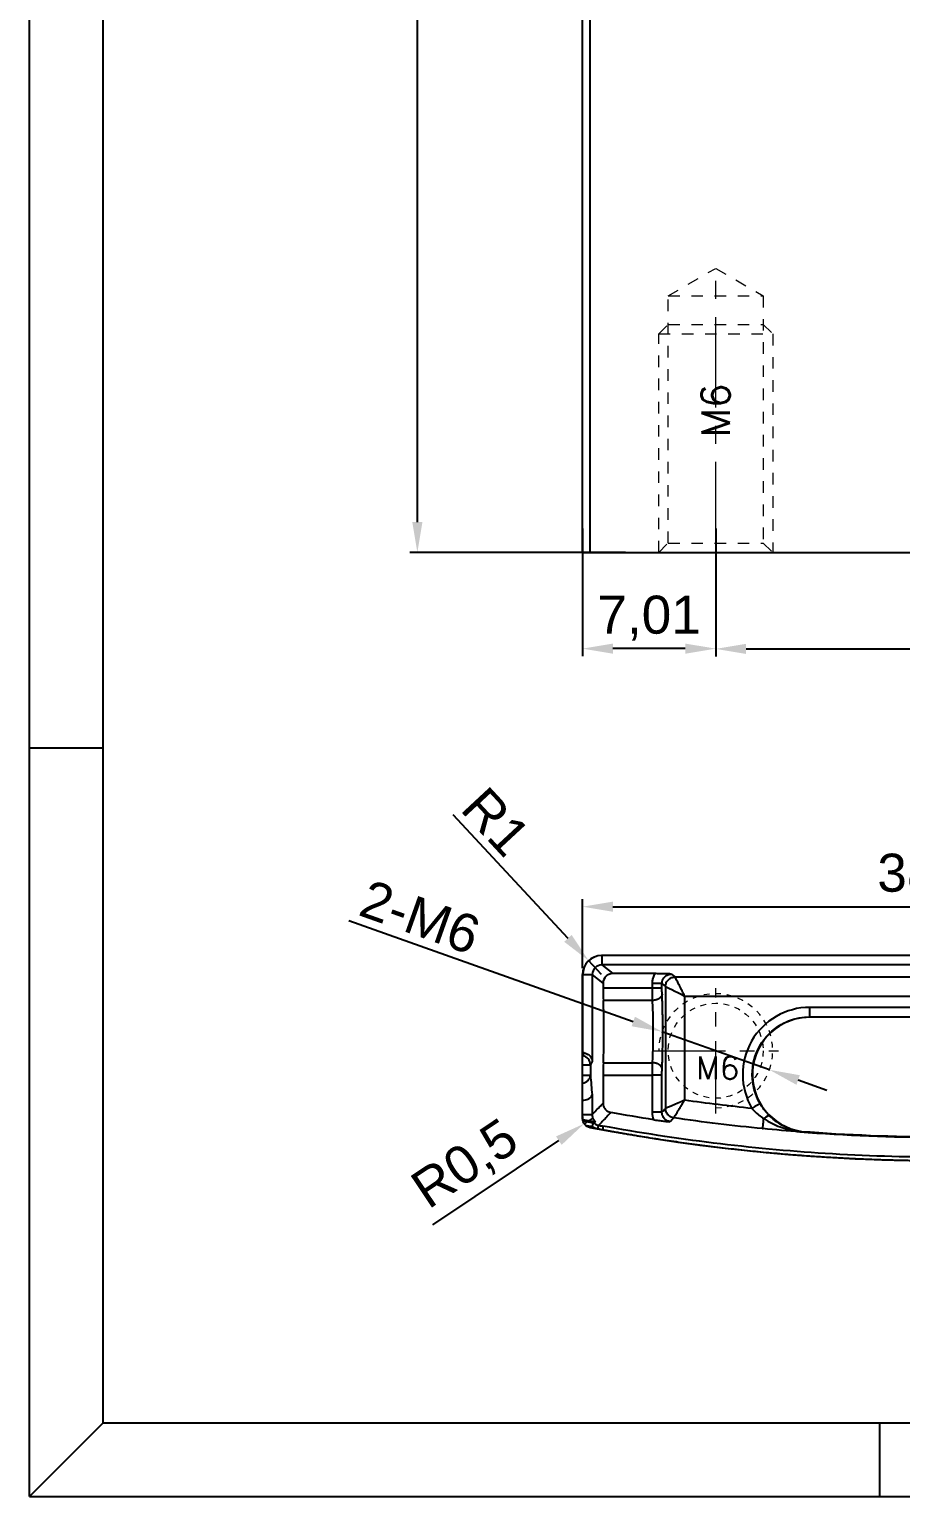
# Model space of a CAD drawing. Header units: millimetres. Extents: x 2535 to 3235, y 1673 to 1831.
# Drawn here: x 2534.8 to 2580.7, y 1673.6 to 1750.8 of the extents above; entities that cross this region are included whole.
import ezdxf
from ezdxf.enums import TextEntityAlignment as Align
from ezdxf.lldxf.tags import DXFTag

# ---------------------------------------------------------------- set-up
doc = ezdxf.new("R2010")
doc.units = ezdxf.units.MM
doc.linetypes.add('CENTER', pattern=[2, 1.25, -0.25, 0.25, -0.25])
doc.linetypes.add('HIDDEN', pattern=[0.2, 0.1, -0.1])
doc.layers.add('253', color=7, linetype='Continuous', true_color=0xffffff)
doc.layers.add('DIM', color=3, linetype='Continuous')
doc.layers.add('图框', color=7, linetype='Continuous')
doc.layers.add('insert', color=85, linetype='Continuous', lineweight=20)
doc.layers.add('screw', color=33, linetype='Continuous', lineweight=13)
doc.styles.get("Standard").update_dxf_attribs({"font": 'arial.ttf'})
doc.styles.add('TXT', font='txt.shx', dxfattribs={"bigfont": 'gbcbig.shx'})
tags = doc.linetypes.add('DASHED', pattern=[25.72, 12.86, -12.86]).pattern_tags.tags
tags[6:7] = [DXFTag(74, 4), DXFTag(75, 0), DXFTag(340, '0'), DXFTag(46, 0.0), DXFTag(50, 0.0), DXFTag(44, 0.0), DXFTag(45, 0.0)]
tags[4:5] = [DXFTag(74, 4), DXFTag(75, 0), DXFTag(340, '0'), DXFTag(46, 0.0), DXFTag(50, 0.0), DXFTag(44, 0.0), DXFTag(45, 0.0)]
doc.dimstyles.new('ISO-25', dxfattribs={"dimtxt": 2.5, "dimasz": 2.5, "dimexe": 1.25, "dimexo": 0.625, "dimtad": 1, "dimtxsty": 'Standard', "dimcen": 2.5, "dimadec": 0, "dimazin": 0, "dimtfac": 1, "dimtmove": 0, "dimatfit": 3, "dimfxl": 0, "dimarcsym": 0})

# ---------------------------------------------------------------- blocks, each defined once
blk = doc.blocks.new('fgfeeffeef')
at = {"layer": '图框'}
for p, q in [((619.65, 1629.05), (619.65, 2046.24)), ((629.92, 1639.33), (629.92, 2035.96)), ((629.92, 1733.35), (619.65, 1733.35)), ((629.92, 1639.33), (619.65, 1629.05)), ((629.92, 1639.33), (1205.35, 1639.33)), ((738.12, 1639.33), (738.12, 1629.05)), ((619.65, 1629.05), (1215.63, 1629.05))]:
    blk.add_line(p, q, dxfattribs=at)
blk = doc.blocks.new('screw_m6_g')
at = {"layer": 'screw', "color": 1, "linetype": 'CENTER', "ltscale": 3.048}
for p, q in [((0, -3.3), (0, 3.3)), ((-3.3, 0), (3.3, 0))]:
    blk.add_line(p, q, dxfattribs=at)
at = {"layer": 'screw', "color": 33, "linetype": 'HIDDEN', "ltscale": 3.048}
blk.add_circle((0, 0), 2.5, dxfattribs=at)
at = {"layer": 'screw', "color": 92, "linetype": 'HIDDEN', "ltscale": 3.048}
blk.add_arc((0, 0), 3, 270, 180, dxfattribs=at)
at = {"layer": 'screw', "color": 6, "style": 'TXT'}
blk.add_text('M6', height=1.2, dxfattribs=at).set_placement((-1.02, -1.5))
blk = doc.blocks.new('*D61')
at = {"layer": 'DEFPOINTS', "color": 0, "transparency": 16777216}
for p in [(2601.952, 1704.67), (2563.942, 1701.031), (2601.952, 1701.075)]:
    blk.add_point(p, dxfattribs=at)
at = {"layer": 'DIM', "color": 0, "lineweight": -2, "transparency": 16777216}
for p, q in [((2563.942, 1701.43), (2563.942, 1705.07)), ((2601.952, 1701.474), (2601.952, 1705.07)), ((2565.542, 1704.67), (2600.352, 1704.67))]:
    blk.add_line(p, q, dxfattribs=at)
at = {"layer": 'DIM', "color": 0, "transparency": 16777216}
for points in [[(2565.542, 1704.937), (2565.542, 1704.404), (2563.942, 1704.67)], [(2600.352, 1704.937), (2600.352, 1704.404), (2601.952, 1704.67)]]:
    blk.add_solid(points, dxfattribs=at)
at = {"layer": 'DIM', "color": 0, "transparency": 16777216, "insert": (2582.947, 1706.272), "char_height": 2, "attachment_point": 5}
blk.add_mtext('38,01', dxfattribs=at)
blk = doc.blocks.new('*D62')
at = {"layer": 'DEFPOINTS', "color": 0, "transparency": 16777216}
for p in [(2563.942, 1724.958), (2570.948, 1724.958), (2563.942, 1718.243)]:
    blk.add_point(p, dxfattribs=at)
at = {"layer": 'DIM', "color": 0, "lineweight": -2, "transparency": 16777216}
for p, q in [((2563.942, 1724.558), (2563.942, 1717.843)), ((2570.948, 1724.558), (2570.948, 1717.843)), ((2569.348, 1718.243), (2565.542, 1718.243))]:
    blk.add_line(p, q, dxfattribs=at)
at = {"layer": 'DIM', "color": 0, "transparency": 16777216}
for points in [[(2565.542, 1718.509), (2565.542, 1717.976), (2563.942, 1718.243)], [(2569.348, 1718.509), (2569.348, 1717.976), (2570.948, 1718.243)]]:
    blk.add_solid(points, dxfattribs=at)
at = {"layer": 'DIM', "color": 0, "transparency": 16777216, "insert": (2567.445, 1719.844), "char_height": 2, "attachment_point": 5}
blk.add_mtext('7,01', dxfattribs=at)
blk = doc.blocks.new('*D63')
at = {"layer": 'DEFPOINTS', "color": 0, "transparency": 16777216}
for p in [(2570.948, 1724.958), (2594.947, 1724.958), (2594.947, 1718.23)]:
    blk.add_point(p, dxfattribs=at)
at = {"layer": 'DIM', "color": 0, "lineweight": -2, "transparency": 16777216}
for p, q in [((2570.948, 1724.558), (2570.948, 1717.83)), ((2594.947, 1724.558), (2594.947, 1717.83)), ((2572.548, 1718.23), (2593.347, 1718.23))]:
    blk.add_line(p, q, dxfattribs=at)
at = {"layer": 'DIM', "color": 0, "transparency": 16777216}
for points in [[(2572.548, 1718.497), (2572.548, 1717.964), (2570.948, 1718.23)], [(2593.347, 1718.497), (2593.347, 1717.964), (2594.947, 1718.23)]]:
    blk.add_solid(points, dxfattribs=at)
at = {"layer": 'DIM', "color": 0, "transparency": 16777216, "insert": (2582.948, 1719.634), "char_height": 2, "attachment_point": 5}
blk.add_mtext('24', dxfattribs=at)
blk = doc.blocks.new('*D66')
at = {"layer": 'DEFPOINTS', "color": 0, "transparency": 16777216}
for p in [(2568.121, 1698.096), (2573.776, 1696.09)]:
    blk.add_point(p, dxfattribs=at)
at = {"layer": 'DIM', "color": 0, "lineweight": -2, "transparency": 16777216}
for p, q in [((2551.646, 1703.941), (2566.613, 1698.631)), ((2573.776, 1696.09), (2568.121, 1698.096)), ((2575.284, 1695.555), (2576.792, 1695.02))]:
    blk.add_line(p, q, dxfattribs=at)
at = {"layer": 'DIM', "color": 0, "transparency": 16777216}
for points in [[(2566.702, 1698.882), (2566.524, 1698.38), (2568.121, 1698.096)], [(2575.373, 1695.806), (2575.194, 1695.303), (2573.776, 1696.09)]]:
    blk.add_solid(points, dxfattribs=at)
at = {"layer": 'DIM', "color": 0, "transparency": 16777216, "insert": (2555.399, 1704.117), "char_height": 2, "attachment_point": 5, "rotation": 340.46654}
blk.add_mtext('2-M6', dxfattribs=at)
blk = doc.blocks.new('*D37')
at = {"layer": 'DEFPOINTS', "color": 0, "transparency": 16777216}
for p in [(2564.442, 1693.532), (2564.027, 1693.254)]:
    blk.add_point(p, dxfattribs=at)
at = {"layer": 'DIM', "color": 0, "lineweight": -2, "transparency": 16777216}
for p, q in [((2564.442, 1693.532), (2564.027, 1693.254)), ((2556.072, 1687.933), (2562.697, 1692.364))]:
    blk.add_line(p, q, dxfattribs=at)
at = {"layer": 'DIM', "color": 0, "transparency": 16777216}
blk.add_solid([(2562.548, 1692.586), (2562.845, 1692.143), (2564.027, 1693.254)], dxfattribs=at)
at = {"layer": 'DIM', "color": 0, "transparency": 16777216, "insert": (2557.829, 1691.035), "char_height": 2, "attachment_point": 5, "rotation": 33.77969}
blk.add_mtext('R0,5', dxfattribs=at)
blk = doc.blocks.new('*D40')
at = {"layer": 'DEFPOINTS', "color": 0, "transparency": 16777216}
for p in [(2555.253, 1818.203), (2572.884, 1818.203), (2566.601, 1723.299)]:
    blk.add_point(p, dxfattribs=at)
at = {"layer": 'DIM', "color": 0, "lineweight": -2, "transparency": 16777216}
for p, q in [((2572.484, 1818.203), (2554.853, 1818.203)), ((2555.253, 1724.899), (2555.253, 1816.603)), ((2566.201, 1723.299), (2554.853, 1723.299))]:
    blk.add_line(p, q, dxfattribs=at)
at = {"layer": 'DIM', "color": 0, "transparency": 16777216}
for points in [[(2554.986, 1816.603), (2555.52, 1816.603), (2555.253, 1818.203)], [(2554.986, 1724.899), (2555.52, 1724.899), (2555.253, 1723.299)]]:
    blk.add_solid(points, dxfattribs=at)
at = {"layer": 'DIM', "color": 0, "transparency": 16777216, "insert": (2553.651, 1770.751), "char_height": 2, "attachment_point": 5, "rotation": 90}
blk.add_mtext('94,9', dxfattribs=at)
blk = doc.blocks.new('*D48')
at = {"layer": 'DEFPOINTS', "color": 0, "transparency": 16777216}
for p in [(2564.262, 1701.834), (2564.942, 1701.101)]:
    blk.add_point(p, dxfattribs=at)
at = {"layer": 'DIM', "color": 0, "lineweight": -2, "transparency": 16777216}
for p, q in [((2557.127, 1709.518), (2563.173, 1703.006)), ((2564.942, 1701.101), (2564.262, 1701.834))]:
    blk.add_line(p, q, dxfattribs=at)
at = {"layer": 'DIM', "color": 0, "transparency": 16777216}
blk.add_solid([(2563.368, 1703.188), (2562.978, 1702.825), (2564.262, 1701.834)], dxfattribs=at)
at = {"layer": 'DIM', "color": 0, "transparency": 16777216, "insert": (2559.394, 1709.14), "char_height": 2, "attachment_point": 5, "rotation": 312.87812}
blk.add_mtext('R1', dxfattribs=at)

msp = doc.modelspace()

# ---------------------------------------------------------------- linework, layer by layer
at = {"layer": '253', "color": 7, "linetype": 'Continuous'}
for p, q in [((2563.942, 1723.299), (2563.942, 1800.299)), ((2564.349, 1723.299), (2564.349, 1799.293)), ((2563.942, 1723.299), (2564.349, 1723.299)), ((2564.349, 1723.299), (2601.546, 1723.299)), ((2564.958, 1702.101), (2564.958, 1701.604)), ((2563.955, 1696.991), (2563.953, 1701.096)), ((2565.026, 1700.645), (2564.455, 1701.101)), ((2564.455, 1701.101), (2564.458, 1696.526)), ((2600.936, 1701.604), (2564.958, 1701.604)), ((2564.958, 1701.604), (2565.528, 1701.148)), ((2567.766, 1701.148), (2565.528, 1701.148)), ((2565.026, 1700.645), (2565.026, 1700.39)), ((2567.619, 1700.39), (2565.026, 1700.39)), ((2568.121, 1700.625), (2567.619, 1700.625)), ((2567.619, 1700.39), (2567.619, 1700.625)), ((2568.121, 1700.625), (2568.31, 1700.474)), ((2568.121, 1700.39), (2568.121, 1700.625)), ((2568.31, 1700.474), (2568.31, 1694.058)), ((2569.315, 1699.972), (2569.315, 1694.493)), ((2569.315, 1699.972), (2596.579, 1699.972)), ((2589.989, 1699.376), (2575.905, 1699.376)), ((2575.905, 1698.873), (2575.905, 1699.376)), ((2575.905, 1698.873), (2589.989, 1698.873)), ((2575.905, 1698.873), (2575.905, 1698.862)), ((2589.989, 1698.862), (2575.905, 1698.862)), ((2563.942, 1696.79), (2563.952, 1696.839)), ((2565.038, 1696.46), (2567.625, 1696.46)), ((2563.942, 1696.348), (2564.355, 1696.348)), ((2563.942, 1695.803), (2564.355, 1695.803)), ((2564.355, 1696.348), (2564.355, 1695.803)), ((2565.026, 1695.809), (2565.026, 1694.336)), ((2565.026, 1695.809), (2567.619, 1695.809)), ((2568.121, 1695.809), (2567.619, 1695.809)), ((2567.619, 1693.857), (2567.619, 1695.809)), ((2568.121, 1693.857), (2568.121, 1695.809)), ((2564.444, 1694.778), (2564.444, 1693.735)), ((2563.942, 1693.735), (2564.444, 1693.735)), ((2564.75, 1692.974), (2564.787, 1693.171))]:
    msp.add_line(p, q, dxfattribs=at)
at = {"layer": '253', "color": 6, "linetype": 'Continuous'}
for p, q in [((2600.952, 1702.101), (2564.942, 1702.101)), ((2563.942, 1693.532), (2563.942, 1701.101))]:
    msp.add_line(p, q, dxfattribs=at)
msp.add_arc((2564.942, 1701.101), 1, 90, 180, dxfattribs=at)
at = {"layer": '253', "color": 7, "linetype": 'Continuous'}
for centre, radius, start, end in [((2575.905, 1695.841), 3.535, 90, 210.31348), ((2575.905, 1695.841), 3.021, 90, 261.50662), ((2582.947, 1790.655), 99.081, 258.95021, 259.29009), ((2582.947, 1790.655), 99.282, 259.04876, 259.25914), ((2582.947, 1790.655), 98.088, 265.6217, 274.11703)]:
    msp.add_arc(centre, radius, start, end, dxfattribs=at)
at = {"layer": '253', "color": 7, "linetype": 'Continuous', "extrusion": (0, 0, -1)}
for centre, radius, start, end in [((-2575.905, 1695.841), 3.032, 329.68642, 90), ((-2582.947, 1790.655), 99.038, 281.03898, 281.06)]:
    msp.add_arc(centre, radius, start, end, dxfattribs=at)
at = {"layer": '253', "color": 6, "linetype": 'Continuous', "extrusion": (0, 0, -1)}
for centre, radius, start, end in [((-2564.442, 1693.532), 0.5, 280.7874, 0), ((-2582.947, 1790.655), 99.37, 259.2126, 280.7874)]:
    msp.add_arc(centre, radius, start, end, dxfattribs=at)
at = {"layer": '253', "color": 7, "linetype": 'Continuous'}
for centre, major_axis, ratio, start_param, end_param in [((2564.961, 1701.094), (-0.721, 0.706), 0.997263, 5.488881, 7.057485), ((2563.953, 1701.101), (0.503, 0), 0.010472, 4.712383, 6.23082), ((2564.961, 1701.099), (-0.372, 0.344), 0.992357, 5.459854, 7.028458), ((2565.529, 1700.644), (-0.394, 0.315), 0.997756, 5.388039, 6.956643), ((2565.078, 1700.39), (0, 1.006), 0.052411, 1.570796, 2.273964), ((2564.937, 1698.1), (0, 2.536), 0.052411, 4.009221, 5.415557), ((2563.852, 1696.348), (0.435, -0.252), 0.994584, 0.527746, 1.894451), ((2565.078, 1695.809), (0, 1.006), 0.052411, 0.867628, 1.570796), ((2563.852, 1695.803), (0.501, 0.044), 0.856823, 4.816956, 6.181502)]:
    msp.add_ellipse(centre, major_axis=major_axis, ratio=ratio, start_param=start_param, end_param=end_param, dxfattribs=at)
for points in [[(2567.619, 1700.625), (2567.619, 1700.649), (2567.621, 1700.697), (2567.629, 1700.775), (2567.645, 1700.858), (2567.671, 1700.948), (2567.709, 1701.045), (2567.744, 1701.113), (2567.766, 1701.148)], [(2568.624, 1701.127), (2568.687, 1701.077), (2568.75, 1701.027), (2568.812, 1700.977)], [(2568.31, 1700.474), (2568.339, 1700.46), (2568.836, 1700.211), (2569.315, 1699.972)], [(2568.812, 1700.977), (2578.235, 1700.977), (2587.659, 1700.977), (2597.082, 1700.977)], [(2567.625, 1699.739), (2566.763, 1699.739), (2565.901, 1699.739), (2565.038, 1699.739)], [(2563.955, 1696.991), (2563.951, 1696.992), (2563.947, 1696.993), (2563.942, 1696.994)], [(2563.942, 1696.841), (2563.945, 1696.84), (2563.949, 1696.84), (2563.952, 1696.839)], [(2564.031, 1696.976), (2564.006, 1696.981), (2563.981, 1696.986), (2563.955, 1696.991)], [(2564.355, 1695.803), (2564.385, 1695.462), (2564.415, 1695.12), (2564.444, 1694.778)], [(2568.121, 1695.809), (2568.121, 1695.831), (2568.122, 1695.874), (2568.122, 1695.938), (2568.123, 1696.003), (2568.125, 1696.069), (2568.127, 1696.113), (2568.128, 1696.135)], [(2568.31, 1694.058), (2568.247, 1693.991), (2568.184, 1693.924), (2568.121, 1693.857)], [(2569.315, 1694.493), (2568.83, 1694.283), (2568.338, 1694.07), (2568.31, 1694.058)], [(2572.853, 1694.057), (2571.671, 1694.181), (2570.491, 1694.326), (2569.315, 1694.493)], [(2573.288, 1694.311), (2573.284, 1694.309), (2573.079, 1694.188), (2572.853, 1694.057)], [(2563.984, 1693.449), (2563.956, 1693.541), (2563.942, 1693.639), (2563.942, 1693.735)], [(2564.534, 1693.3), (2564.534, 1693.3), (2564.534, 1693.3), (2564.534, 1693.299)], [(2567.701, 1693.461), (2566.946, 1693.579), (2566.191, 1693.706), (2565.439, 1693.842)], [(2567.701, 1693.46), (2567.756, 1693.451), (2567.811, 1693.443), (2567.867, 1693.434)], [(2568.74, 1693.563), (2568.677, 1693.496), (2568.613, 1693.429), (2568.55, 1693.361)], [(2573.425, 1692.995), (2571.859, 1693.147), (2570.297, 1693.336), (2568.74, 1693.563)], [(2573.802, 1693.653), (2573.756, 1693.694), (2573.622, 1693.64), (2573.477, 1693.523)], [(2565.005, 1692.927), (2564.92, 1692.942), (2564.835, 1692.958), (2564.75, 1692.974)], [(2564.787, 1693.171), (2564.859, 1693.158), (2564.932, 1693.144), (2565.005, 1693.131)], [(2575.386, 1692.824), (2574.732, 1692.875), (2574.078, 1692.931), (2573.425, 1692.995)], [(2575.368, 1692.83), (2580.204, 1692.456), (2585.063, 1692.44), (2589.901, 1692.784)], [(2575.459, 1692.853), (2575.458, 1692.843), (2575.457, 1692.834), (2575.456, 1692.824)]]:
    msp.add_open_spline(points, degree=3, dxfattribs=at)
for points, degree, knots in [([(2568.624, 1701.127), (2568.591, 1701.129), (2568.524, 1701.131), (2568.391, 1701.137), (2568.22, 1701.142), (2567.998, 1701.147), (2567.841, 1701.147), (2567.766, 1701.148)], 3, [0, 0, 0, 0, 0.14132, 0.276998, 0.536298, 0.776331, 1, 1, 1, 1]), ([(2568.121, 1700.625), (2568.121, 1700.628), (2568.122, 1700.646), (2568.124, 1700.679), (2568.131, 1700.727), (2568.144, 1700.779), (2568.165, 1700.835), (2568.198, 1700.895), (2568.243, 1700.958), (2568.306, 1701.019), (2568.388, 1701.073), (2568.489, 1701.114), (2568.571, 1701.127), (2568.618, 1701.127), (2568.624, 1701.127)], 3, [0, 0, 0, 0, 0.011158, 0.066383, 0.1268, 0.194104, 0.269946, 0.355839, 0.453198, 0.563346, 0.687298, 0.825122, 0.974172, 1, 1, 1, 1]), ([(2567.625, 1699.739), (2567.624, 1699.839), (2567.62, 1700.035), (2567.619, 1700.273), (2567.619, 1700.39)], 3, [0, 0, 0, 0, 0.510816, 1, 1, 1, 1]), ([(2568.128, 1700.064), (2568.128, 1700.066), (2568.127, 1700.088), (2568.125, 1700.135), (2568.123, 1700.214), (2568.122, 1700.3), (2568.121, 1700.361), (2568.121, 1700.39)], 3, [0, 0, 0, 0, 0.020031, 0.242957, 0.485389, 0.755334, 1, 1, 1, 1]), ([(2568.31, 1700.474), (2568.318, 1700.54), (2568.333, 1700.672), (2568.449, 1700.838), (2568.615, 1700.954), (2568.746, 1700.969), (2568.812, 1700.977)], 3, [0, 0, 0, 0, 0.250008, 0.499995, 0.749984, 1, 1, 1, 1]), ([(2569.315, 1699.972), (2569.276, 1700.05), (2569.206, 1700.189), (2569.115, 1700.372), (2569.042, 1700.517), (2568.978, 1700.645), (2568.919, 1700.764), (2568.866, 1700.869), (2568.825, 1700.952), (2568.817, 1700.968), (2568.812, 1700.977)], 3, [0, 0, 0, 0, 0.160735, 0.285366, 0.390951, 0.492106, 0.601451, 0.722484, 0.855522, 1, 1, 1, 1]), ([(2567.625, 1696.46), (2567.631, 1696.58), (2567.642, 1696.817), (2567.658, 1697.358), (2567.665, 1698.002), (2567.66, 1698.689), (2567.648, 1699.256), (2567.633, 1699.576), (2567.625, 1699.739)], 3, [0, 0, 0, 0, 0.127316, 0.250255, 0.499753, 0.666511, 0.830098, 1, 1, 1, 1]), ([(2568.128, 1696.135), (2568.131, 1696.205), (2568.137, 1696.345), (2568.144, 1696.571), (2568.151, 1696.807), (2568.158, 1697.136), (2568.164, 1697.568), (2568.166, 1698.103), (2568.164, 1698.549), (2568.16, 1698.897), (2568.156, 1699.151), (2568.151, 1699.397), (2568.144, 1699.631), (2568.137, 1699.856), (2568.131, 1699.995), (2568.128, 1700.064)], 3, [0, 0, 0, 0, 0.063513, 0.125967, 0.188071, 0.250439, 0.375735, 0.50075, 0.625733, 0.688428, 0.750988, 0.813159, 0.874954, 0.936996, 1, 1, 1, 1]), ([(2563.952, 1696.839), (2563.969, 1696.869), (2563.987, 1696.899), (2564.008, 1696.937), (2564.013, 1696.944), (2564.021, 1696.959), (2564.026, 1696.967), (2564.031, 1696.976), (2564.031, 1696.976), (2564.031, 1696.976)], 3, [0, 0, 0, 0, 0.659856, 0.659856, 0.817643, 0.817643, 0.996222, 0.996222, 1, 1, 1, 1]), ([(2564.031, 1696.976), (2564.082, 1696.967), (2564.13, 1696.95), (2564.216, 1696.909), (2564.254, 1696.883), (2564.336, 1696.814), (2564.375, 1696.765), (2564.435, 1696.656), (2564.454, 1696.592), (2564.458, 1696.528), (2564.458, 1696.527), (2564.458, 1696.526)], 3, [0, 0, 0, 0, 0.18742, 0.18742, 0.372661, 0.372661, 0.656265, 0.656265, 0.994598, 0.994598, 1, 1, 1, 1]), ([(2564.458, 1696.526), (2564.456, 1696.523), (2564.454, 1696.52), (2564.441, 1696.498), (2564.431, 1696.479), (2564.409, 1696.442), (2564.398, 1696.423), (2564.376, 1696.386), (2564.366, 1696.367), (2564.355, 1696.348)], 3, [0, 0, 0, 0, 0.055387, 0.055387, 0.370258, 0.370258, 0.685129, 0.685129, 1, 1, 1, 1]), ([(2567.619, 1695.809), (2567.619, 1695.926), (2567.62, 1696.164), (2567.624, 1696.36), (2567.625, 1696.46)], 3, [0, 0, 0, 0, 0.489327, 1, 1, 1, 1]), ([(2563.942, 1694.494), (2563.994, 1694.495), (2564.046, 1694.501), (2564.142, 1694.521), (2564.188, 1694.536), (2564.27, 1694.57), (2564.307, 1694.591), (2564.372, 1694.64), (2564.399, 1694.669), (2564.432, 1694.724), (2564.441, 1694.75), (2564.444, 1694.777), (2564.444, 1694.778), (2564.444, 1694.778)], 3, [0, 0, 0, 0, 0.188869, 0.188869, 0.376963, 0.376963, 0.576281, 0.576281, 0.80144, 0.80144, 0.994089, 0.994089, 1, 1, 1, 1]), ([(2564.444, 1693.735), (2564.498, 1693.79), (2564.551, 1693.846), (2564.681, 1693.98), (2564.757, 1694.058), (2564.898, 1694.203), (2564.962, 1694.27), (2565.026, 1694.336)], 3, [0, 0, 0, 0, 0.27617, 0.27617, 0.669485, 0.669485, 1, 1, 1, 1]), ([(2565.026, 1694.336), (2565.026, 1694.28), (2565.035, 1694.223), (2565.073, 1694.117), (2565.101, 1694.066), (2565.171, 1693.978), (2565.214, 1693.94), (2565.309, 1693.88), (2565.363, 1693.858), (2565.425, 1693.844), (2565.432, 1693.843), (2565.439, 1693.842)], 3, [0, 0, 0, 0, 0.242668, 0.242668, 0.485366, 0.485366, 0.727665, 0.727665, 0.969771, 0.969771, 1, 1, 1, 1]), ([(2568.74, 1693.561), (2568.682, 1693.576), (2568.566, 1693.606), (2568.426, 1693.724), (2568.329, 1693.879), (2568.317, 1693.998), (2568.31, 1694.058)], 3, [0, 0, 0, 0, 0.250029, 0.500046, 0.750061, 1, 1, 1, 1]), ([(2568.74, 1693.561), (2568.744, 1693.568), (2568.753, 1693.582), (2568.79, 1693.643), (2568.845, 1693.731), (2568.904, 1693.826), (2568.95, 1693.901), (2568.979, 1693.947), (2569.009, 1693.996), (2569.048, 1694.06), (2569.115, 1694.168), (2569.204, 1694.312), (2569.277, 1694.432), (2569.315, 1694.493)], 3, [0, 0, 0, 0, 0.116777, 0.238089, 0.360216, 0.480546, 0.541899, 0.573287, 0.605053, 0.669367, 0.734559, 0.865291, 1, 1, 1, 1]), ([(2572.853, 1694.057), (2572.895, 1694.01), (2572.938, 1693.965), (2573.135, 1693.772), (2573.303, 1693.639), (2573.477, 1693.523)], 3, [0, 0, 0, 0, 0.223369, 0.223369, 1, 1, 1, 1]), ([(2573.802, 1693.653), (2573.655, 1693.796), (2573.515, 1693.962), (2573.356, 1694.198), (2573.321, 1694.254), (2573.288, 1694.311)], 3, [0, 0, 0, 0, 0.77134, 0.77134, 1, 1, 1, 1]), ([(2564.621, 1693.352), (2564.618, 1693.35), (2564.609, 1693.35), (2564.576, 1693.353), (2564.547, 1693.356), (2564.461, 1693.367), (2564.397, 1693.377), (2564.257, 1693.399), (2564.178, 1693.413), (2564.06, 1693.434), (2564.022, 1693.442), (2563.984, 1693.449)], 3, [0, 0, 0, 0, 0.117288, 0.117288, 0.288074, 0.288074, 0.572382, 0.572382, 0.864374, 0.864374, 1, 1, 1, 1]), ([(2564.444, 1693.735), (2564.444, 1693.679), (2564.454, 1693.622), (2564.491, 1693.515), (2564.519, 1693.464), (2564.574, 1693.395), (2564.596, 1693.372), (2564.621, 1693.352)], 3, [0, 0, 0, 0, 0.391002, 0.391002, 0.781202, 0.781202, 1, 1, 1, 1]), ([(2564.444, 1693.112), (2564.445, 1693.114), (2564.445, 1693.115), (2564.45, 1693.126), (2564.455, 1693.135), (2564.469, 1693.166), (2564.478, 1693.186), (2564.496, 1693.222), (2564.504, 1693.239), (2564.517, 1693.266), (2564.523, 1693.277), (2564.531, 1693.293), (2564.533, 1693.298), (2564.534, 1693.299)], 3, [0, 0, 0, 0, 0.013723, 0.013723, 0.116305, 0.116305, 0.345579, 0.345579, 0.566855, 0.566855, 0.783267, 0.783267, 1, 1, 1, 1]), ([(2564.534, 1693.3), (2564.552, 1693.311), (2564.571, 1693.322), (2564.599, 1693.339), (2564.61, 1693.345), (2564.621, 1693.352)], 3, [0, 0, 0, 0, 0.636646, 0.636646, 1, 1, 1, 1]), ([(2564.534, 1693.299), (2564.562, 1693.273), (2564.594, 1693.249), (2564.67, 1693.206), (2564.716, 1693.188), (2564.77, 1693.175), (2564.779, 1693.173), (2564.787, 1693.171)], 3, [0, 0, 0, 0, 0.409615, 0.409615, 0.914313, 0.914313, 1, 1, 1, 1]), ([(2565.439, 1693.842), (2565.421, 1693.824), (2565.403, 1693.806), (2565.315, 1693.715), (2565.245, 1693.642), (2565.045, 1693.437), (2564.916, 1693.304), (2564.787, 1693.171)], 3, [0, 0, 0, 0, 0.080988, 0.080988, 0.404938, 0.404938, 1, 1, 1, 1]), ([(2567.701, 1693.461), (2567.697, 1693.468), (2567.694, 1693.478), (2567.686, 1693.496), (2567.673, 1693.532), (2567.65, 1693.605), (2567.629, 1693.705), (2567.622, 1693.781), (2567.62, 1693.819), (2567.619, 1693.838), (2567.619, 1693.845), (2567.619, 1693.848), (2567.619, 1693.857)], 2, [0, 0, 0, 0.03125, 0.0625, 0.125, 0.25, 0.5, 0.75, 0.875, 0.9375, 0.96875, 0.96875, 1, 1, 1]), ([(2567.867, 1693.434), (2567.96, 1693.422), (2568.135, 1693.4), (2568.318, 1693.381), (2568.45, 1693.369), (2568.516, 1693.363), (2568.55, 1693.36)], 3, [0, 0, 0, 0, 0.356111, 0.666242, 0.829444, 1, 1, 1, 1]), ([(2568.55, 1693.36), (2568.532, 1693.363), (2568.489, 1693.371), (2568.421, 1693.394), (2568.344, 1693.435), (2568.269, 1693.495), (2568.201, 1693.577), (2568.15, 1693.676), (2568.125, 1693.773), (2568.121, 1693.834), (2568.121, 1693.857)], 3, [0, 0, 0, 0, 0.074637, 0.182041, 0.302533, 0.437227, 0.585267, 0.742412, 0.903494, 1, 1, 1, 1]), ([(2573.477, 1693.523), (2573.748, 1693.343), (2574.039, 1693.2), (2574.626, 1692.982), (2574.927, 1692.903), (2575.277, 1692.844), (2575.322, 1692.837), (2575.368, 1692.83)], 3, [0, 0, 0, 0, 0.468257, 0.468257, 0.931337, 0.931337, 1, 1, 1, 1]), ([(2575.456, 1692.824), (2575.401, 1692.833), (2575.347, 1692.843), (2575.03, 1692.911), (2574.773, 1693.002), (2574.274, 1693.262), (2574.027, 1693.435), (2573.802, 1693.653)], 3, [0, 0, 0, 0, 0.090418, 0.090418, 0.540015, 0.540015, 1, 1, 1, 1]), ([(2564.75, 1692.974), (2564.673, 1692.988), (2564.597, 1693.016), (2564.499, 1693.072), (2564.471, 1693.091), (2564.444, 1693.112)], 3, [0, 0, 0, 0, 0.701651, 0.701651, 1, 1, 1, 1]), ([(2565.005, 1693.131), (2565.005, 1693.129), (2565.005, 1693.124), (2565.005, 1693.107), (2565.005, 1693.094), (2565.005, 1693.064), (2565.005, 1693.046), (2565.005, 1693.006), (2565.005, 1692.984), (2565.005, 1692.95), (2565.005, 1692.938), (2565.005, 1692.927)], 3, [0, 0, 0, 0, 0.219582, 0.219582, 0.439044, 0.439044, 0.660351, 0.660351, 0.885263, 0.885263, 1, 1, 1, 1]), ([(2600.768, 1693.109), (2596.932, 1692.407), (2588.922, 1691.427), (2576.914, 1691.429), (2568.872, 1692.419), (2565.005, 1693.131)], 3, [0, 0, 0, 0, 0.325414, 0.671851, 1, 1, 1, 1]), ([(2600.768, 1692.904), (2598.736, 1692.534), (2594.425, 1691.93), (2589.855, 1691.506), (2586.404, 1691.347), (2584.1, 1691.294), (2581.794, 1691.294), (2579.49, 1691.347), (2576.04, 1691.506), (2571.469, 1691.93), (2567.097, 1692.542), (2565.005, 1692.927)], 2, [0, 0, 0, 0.114515, 0.242441, 0.370366, 0.434329, 0.498292, 0.562254, 0.626217, 0.754143, 0.882068, 1, 1, 1]), ([(2575.368, 1692.83), (2575.38, 1692.829), (2575.392, 1692.828), (2575.414, 1692.827), (2575.424, 1692.826), (2575.436, 1692.825), (2575.44, 1692.825), (2575.447, 1692.824), (2575.45, 1692.824), (2575.453, 1692.824), (2575.455, 1692.824), (2575.455, 1692.824), (2575.456, 1692.824), (2575.456, 1692.824)], 3, [0, 0, 0, 0, 0.335439, 0.335439, 0.601204, 0.601204, 0.718752, 0.718752, 0.8385, 0.8385, 0.94102, 0.94102, 1, 1, 1, 1])]:
    msp.add_open_spline(points, degree=degree, knots=knots, dxfattribs=at)
for points, weights in [([(2568.121, 1700.39), (2568.107, 1700.39), (2567.902, 1700.39), (2567.619, 1700.39)], [1.16205645865, 0.947913303004, 0.945998457287, 1.1563119215]), ([(2568.128, 1696.135), (2568.117, 1696.313), (2567.921, 1696.452), (2567.625, 1696.46)], [1.28971917325, 0.996624401872, 0.925911905144, 1.07758168306]), ([(2568.121, 1693.857), (2568.107, 1693.857), (2567.902, 1693.857), (2567.619, 1693.857)], [1.1591720612, 0.946941897659, 0.94694264627, 1.15917430703]), ([(2573.425, 1692.99), (2573.427, 1693.012), (2573.445, 1693.199), (2573.477, 1693.523)], [1.15695299104, 1.01645364031, 0.970282219035, 1.01843872722])]:
    msp.add_rational_spline(points, weights, degree=3, dxfattribs=at)
msp.add_rational_spline([(2568.128, 1700.064), (2568.122, 1699.977), (2568.066, 1699.898), (2567.974, 1699.839), (2567.882, 1699.779), (2567.761, 1699.743), (2567.625, 1699.739)], [1.00094653459, 1.00931676514, 1.07320062411, 1.19259811151, 1.07320228979, 1.0093185476, 1.00094688493], degree=3, knots=[0, 0, 0, 0, 0.500003, 0.500003, 0.500003, 1, 1, 1, 1], dxfattribs=at)
at = {"layer": '253', "color": 7, "linetype": 'DASHED'}
msp.add_open_spline([(2577.168, 1692.704), (2576.574, 1692.738), (2575.98, 1692.779), (2575.386, 1692.824)], degree=3, dxfattribs=at)
at = {"layer": 'screw', "color": 8, "linetype": 'HIDDEN', "ltscale": 6.096}
for p, q in [((2568.448, 1736.799), (2570.948, 1738.243)), ((2570.948, 1738.243), (2573.448, 1736.799)), ((2568.448, 1723.799), (2568.448, 1736.799)), ((2568.448, 1736.799), (2573.448, 1736.799)), ((2573.448, 1736.799), (2573.448, 1723.799)), ((2567.948, 1723.299), (2568.448, 1723.799)), ((2568.448, 1723.799), (2573.448, 1723.799)), ((2573.448, 1723.799), (2573.948, 1723.299))]:
    msp.add_line(p, q, dxfattribs=at)
at = {"layer": 'screw', "color": 1, "linetype": 'CENTER', "ltscale": 3.81}
msp.add_line((2570.948, 1723.299), (2570.948, 1738.243), dxfattribs=at)
at = {"layer": 'screw', "color": 92, "linetype": 'HIDDEN', "ltscale": 6.096}
for p, q in [((2567.948, 1734.799), (2568.448, 1735.299)), ((2568.448, 1735.299), (2573.448, 1735.299)), ((2573.448, 1735.299), (2573.948, 1734.799)), ((2567.948, 1723.299), (2567.948, 1734.799)), ((2567.948, 1734.799), (2573.948, 1734.799)), ((2573.948, 1734.799), (2573.948, 1723.299))]:
    msp.add_line(p, q, dxfattribs=at)

# ---------------------------------------------------------------- block references
at = {"layer": 'insert', "xscale": 0.3775403520003238, "yscale": 0.3775403520003238, "zscale": 0.3775403520003238}
msp.add_blockref('fgfeeffeef', (2300.898, 1058.607), dxfattribs=at)
at = {"layer": 'screw'}
msp.add_blockref('screw_m6_g', (2570.948, 1697.093), dxfattribs=at)

# ---------------------------------------------------------------- texts
at = {"layer": 'screw', "color": 6, "linetype": 'HIDDEN', "ltscale": 6.096, "style": 'TXT'}
msp.add_text('M6', height=1.5, rotation=90, dxfattribs=at).set_placement((2570.948, 1730.771), align=Align.MIDDLE)

# ---------------------------------------------------------------- dimensions: what is measured, and where the dimension line sits
at = {"layer": 'DIM'}
dim = msp.add_linear_dim(base=(2555.253, 1818.203), p1=(2566.601, 1723.299), p2=(2572.884, 1818.203), angle=90, dimstyle='ISO-25', override={"dimtxt": 2, "dimasz": 1.6, "dimexe": 0.3998, "dimexo": 0.3998, "dimgap": 0.3998}, dxfattribs=at)
dim.commit()
dim.dimension.update_dxf_attribs({"geometry": '*D40', "text_midpoint": (2553.651, 1770.751)})
for base, p1, p2, picture, middle in [((2563.942, 1718.243), (2570.948, 1724.958), (2563.942, 1724.958), '*D62', (2567.445, 1719.844)), ((2594.947, 1718.23), (2570.948, 1724.958), (2594.947, 1724.958), '*D63', (2582.948, 1719.634)), ((2601.952, 1704.67), (2563.942, 1701.031), (2601.952, 1701.075), '*D61', (2582.947, 1706.272))]:
    dim = msp.add_linear_dim(base=base, p1=p1, p2=p2, dimstyle='ISO-25', override={"dimtxt": 2, "dimasz": 1.6, "dimexe": 0.3998, "dimexo": 0.3998, "dimgap": 0.3998}, dxfattribs=at)
    dim.commit()
    dim.dimension.update_dxf_attribs({"geometry": picture, "text_midpoint": middle})
dim = msp.add_radius_dim(center=(2564.942, 1701.101), mpoint=(2564.262, 1701.834), dimstyle='ISO-25', override={"dimtxt": 2, "dimasz": 1.6, "dimexe": 0.3998, "dimexo": 0.3998, "dimgap": 0.3998}, dxfattribs=at)
dim.commit()
dim.dimension.update_dxf_attribs({"geometry": '*D48', "text_midpoint": (2558.365, 1708.185), "dimtype": 164})
dim = msp.add_diameter_dim_2p(p1=(2573.776, 1696.09), p2=(2568.121, 1698.096), text='2-<>', dimstyle='ISO-25', override={"dimtxt": 2, "dimasz": 1.6, "dimexe": 0.3998, "dimexo": 0.3998, "dimgap": 0.3998, "dimdec": 0, "dimpost": 'M<>'}, dxfattribs=at)
dim.commit()
dim.dimension.update_dxf_attribs({"geometry": '*D66', "text_midpoint": (2554.923, 1702.778), "dimtype": 163})
dim = msp.add_radius_dim(center=(2564.442, 1693.532), mpoint=(2564.027, 1693.254), dimstyle='ISO-25', override={"dimtxt": 2, "dimasz": 1.6, "dimexe": 0.3998, "dimexo": 0.3998, "dimgap": 0.3998}, dxfattribs=at)
dim.commit()
dim.dimension.update_dxf_attribs({"geometry": '*D37', "text_midpoint": (2557.829, 1691.035)})

doc.saveas('drawing.dxf')
